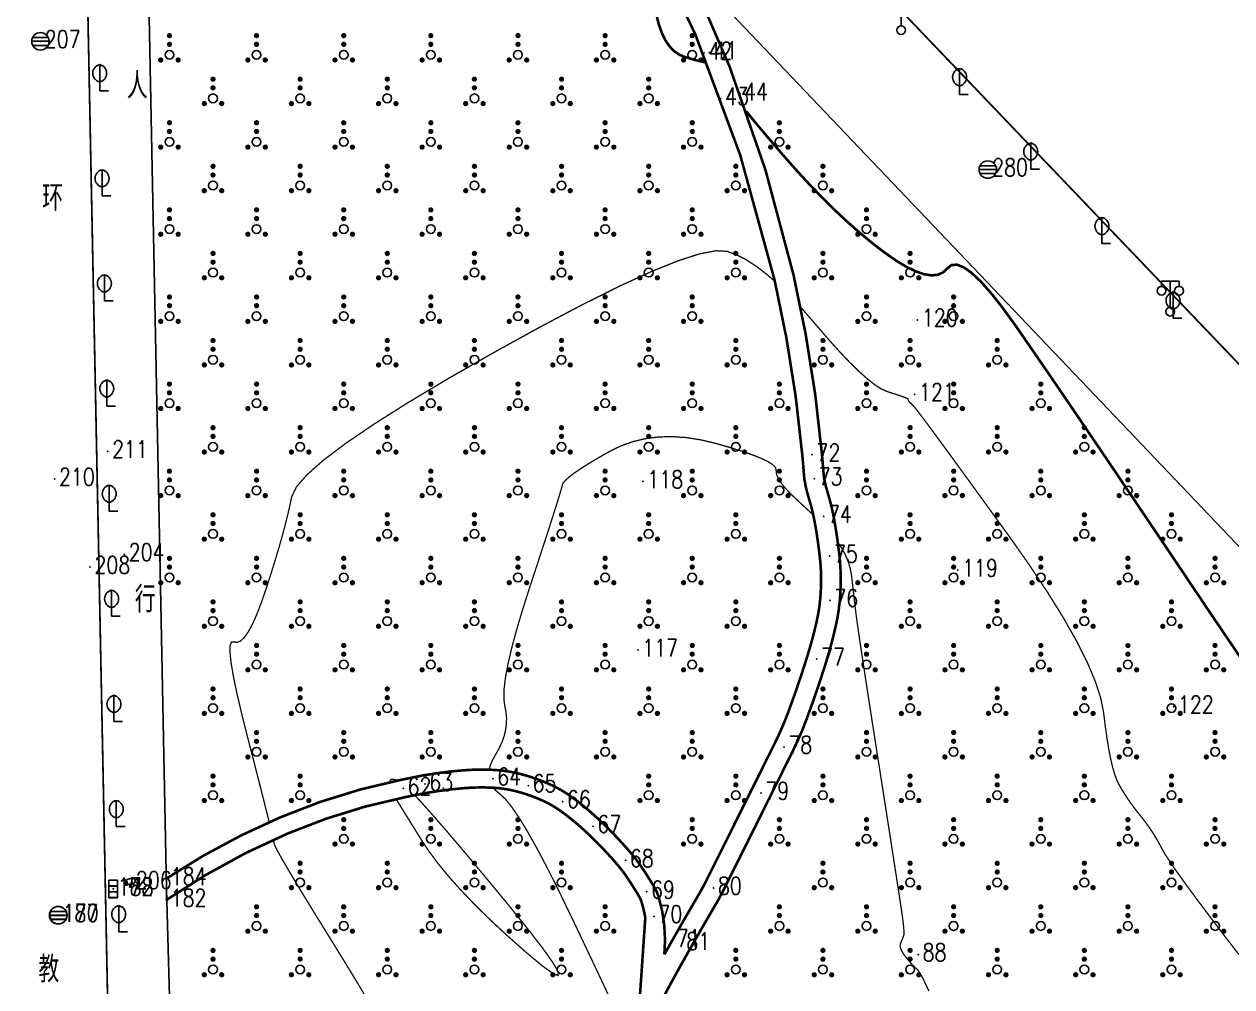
# Model space of a CAD drawing. Extents: x 1196 to 2163, y 619 to 1882.
# Drawn here: x 2022.6 to 2091.9, y 1032.2 to 1087.4 of the extents above; entities that cross this region are included whole.
import ezdxf

# ---------------------------------------------------------------- set-up
doc = ezdxf.new("R2010")
doc.units = 0
doc.header["$LTSCALE"] = 0.5
doc.header["$PDSIZE"] = 0.2
doc.linetypes.add('X3', pattern=[5, 4, -1])
doc.layers.get('0').update_dxf_attribs({"linetype": 'CONTINUOUS'})
for name, color, linetype in [('COMPONENT', 4, 'CONTINUOUS'), ('DGX', 2, 'CONTINUOUS'), ('DLDW', 11, 'CONTINUOUS'), ('DLSS', 4, 'CONTINUOUS'), ('GXYZ', 2, 'CONTINUOUS'), ('ZBTZ', 3, 'CONTINUOUS'), ('ZDH', 1, 'CONTINUOUS')]:
    doc.layers.add(name, color=color, linetype=linetype)
doc.styles.add('HZ', font='rs.shx', dxfattribs={"width": 0.8, "bigfont": 'hztxt.shx'})
doc.linetypes.add('1161', pattern='A,0,[149,AAA.SHX,S=0.15,R=0,X=0,Y=0],-1.6', length=1.6)

# ---------------------------------------------------------------- blocks, each defined once
blk = doc.blocks.new('gcbj0103')
for p, q in [((-1, 0), (1, 0)), ((-0.9, 0.43), (0.9, 0.43)), ((-0.88, -0.47), (0.88, -0.47))]:
    blk.add_line(p, q)
blk.add_circle((0, 0), 1)
blk = doc.blocks.new('gc041')
for p, q in [((-1, 0.5), (1, 0.5)), ((-1, -0.5), (-1, 0.5)), ((-0.33, 0.5), (-0.33, -0.5)), ((0.33, 0.5), (0.33, -0.5)), ((1, 0.5), (1, -0.5)), ((1, -0.5), (-1, -0.5))]:
    blk.add_line(p, q)
blk = doc.blocks.new('gc143')
for p, q in [((0, 0), (0, 3)), ((1, 0), (0, 0))]:
    blk.add_line(p, q)
for centre, start, end in [((0.225, 2), 102.68038, 257.31962), ((-0.225, 2), 282.68038, 77.31962)]:
    blk.add_arc(centre, 1.025, start, end)
blk = doc.blocks.new('gcbj0612')
for p, q in [((-0.75, 0.26), (0.16, 0.53)), ((-0.57, -0.34), (0.34, -0.07))]:
    blk.add_line(p, q)
at = {"flags": 128}
for points in [[(-0.73, 0.26), (-0.77, 0.25), (-0.79, 0.23), (-0.81, 0.19), (-0.83, 0.15), (-0.84, 0.1), (-0.84, 0.05), (-0.84, -0.01), (-0.83, -0.07), (-0.81, -0.12), (-0.79, -0.18), (-0.77, -0.23), (-0.74, -0.27), (-0.7, -0.3), (-0.67, -0.33), (-0.63, -0.34), (-0.6, -0.34), (-0.57, -0.34), (-0.54, -0.32), (-0.51, -0.29), (-0.49, -0.25), (-0.48, -0.2), (-0.47, -0.15), (-0.47, -0.1), (-0.48, -0.04), (-0.49, 0.02), (-0.51, 0.07), (-0.54, 0.13), (-0.56, 0.17), (-0.6, 0.21), (-0.63, 0.24), (-0.67, 0.26), (-0.7, 0.27)], [(-0.71, 0.18), (-0.72, 0.17), (-0.75, 0.12), (-0.75, 0.04), (-0.74, -0.06), (-0.7, -0.15), (-0.66, -0.22), (-0.62, -0.25), (-0.6, -0.26), (-0.59, -0.24), (-0.57, -0.2), (-0.56, -0.12), (-0.58, -0.02), (-0.61, 0.08), (-0.66, 0.14), (-0.7, 0.17)]]:
    blk.add_lwpolyline(points, close=True, dxfattribs=at)
blk.add_lwpolyline([(0.3, -0.08), (0.33, -0.07), (0.36, -0.05), (0.38, -0.02), (0.4, 0.02), (0.41, 0.07), (0.42, 0.12), (0.41, 0.18), (0.41, 0.23), (0.39, 0.29), (0.37, 0.35), (0.35, 0.4), (0.32, 0.44), (0.28, 0.48), (0.25, 0.51), (0.21, 0.52), (0.18, 0.53), (0.15, 0.52)], dxfattribs=at)
at = {"extrusion": (0, 0, -1), "flags": 128}
blk.add_lwpolyline([(-0.4, 0.25), (-0.51, 0.28), (-0.61, 0.29), (-0.69, 0.27), (-0.77, 0.2), (-0.81, 0.09), (-0.82, -0.01), (-0.8, -0.06), (-0.76, -0.08), (-0.7, -0.09), (-0.64, -0.09), (-0.59, -0.07), (-0.57, -0.04), (-0.59, -0.01), (-0.63, 0.02), (-0.69, 0.03), (-0.75, 0.03), (-0.79, 0.02), (-0.84, -0.01), (-0.89, -0.1), (-0.91, -0.19), (-0.9, -0.29), (-0.87, -0.38)], dxfattribs=at)
blk.add_lwpolyline([(-0.09, -0.2), (-0.22, -0.54), (0.05, -0.54)], close=True)
blk = doc.blocks.new('gc097')
for p, q in [((-1, 2.9), (-1, 3.5)), ((-1, 3.5), (1, 3.5)), ((0, 0.5), (0, 3.5)), ((1, 3.5), (1, 2.9))]:
    blk.add_line(p, q)
for centre in [(-1, 2.4), (1, 2.4), (0, 0)]:
    blk.add_circle(centre, 0.5)
blk = doc.blocks.new('gc160')
at = {"const_width": 0.3}
for points in [[(-0.15, 2.2, 1), (0.15, 2.2, 1)], [(-0.15, 1.2, 1), (0.15, 1.2, 1)], [(-1.15, -0.6, 1), (-0.85, -0.6, 1)], [(0.85, -0.6, 1), (1.15, -0.6, 1)]]:
    blk.add_lwpolyline(points, format="xyb", close=True, dxfattribs=at)
blk.add_circle((0, 0), 0.5)

msp = doc.modelspace()

# ---------------------------------------------------------------- linework, layer by layer
at = {"linetype": 'Continuous'}
msp.add_line((2030.792, 1038.389, 15.049), (2030.792, 1037.159, 15.049), dxfattribs=at)
at = {"layer": 'DGX', "color": 3, "linetype": 'Continuous', "const_width": 0.15}
for points in [[(2061.809, 1085.219), (2061.724, 1085.231), (2061.563, 1085.263), (2061.364, 1085.31), (2061.125, 1085.373), (2060.847, 1085.451), (2060.53, 1085.544), (2060.208, 1085.68), (2059.916, 1085.887), (2059.654, 1086.164), (2059.422, 1086.511), (2059.22, 1086.93), (2059.048, 1087.418), (2058.905, 1087.977), (2058.793, 1088.607), (2058.681, 1089.304), (2058.542, 1090.066), (2058.376, 1090.892), (2058.183, 1091.783), (2057.962, 1092.739), (2057.714, 1093.759), (2057.7, 1093.813)], [(2092.886, 1050.396), (2090.803, 1053.467), (2088.811, 1056.435), (2086.984, 1059.151), (2085.322, 1061.617), (2083.824, 1063.832), (2082.49, 1065.795), (2081.321, 1067.508), (2080.317, 1068.969), (2079.477, 1070.18), (2078.753, 1071.18), (2078.097, 1072.009), (2077.51, 1072.668), (2076.991, 1073.156), (2076.54, 1073.473), (2076.158, 1073.62), (2075.844, 1073.597), (2075.598, 1073.403), (2075.356, 1073.172), (2075.055, 1073.04), (2074.695, 1073.007), (2074.276, 1073.071), (2073.798, 1073.234), (2073.26, 1073.496), (2072.664, 1073.855), (2072.008, 1074.313), (2071.318, 1074.843), (2070.62, 1075.419), (2069.913, 1076.04), (2069.197, 1076.706), (2068.473, 1077.418), (2067.741, 1078.176), (2067, 1078.979), (2066.25, 1079.827), (2065.534, 1080.66), (2064.894, 1081.414), (2064.33, 1082.092), (2064.061, 1082.422)]]:
    msp.add_lwpolyline(points, dxfattribs=at)
at = {"layer": 'DGX', "linetype": 'Continuous', "const_width": 0.075}
for points in [[(2065.709, 1072.661), (2065.234, 1073.076), (2064.622, 1073.544), (2064.039, 1073.918), (2063.487, 1074.199), (2062.964, 1074.386), (2062.312, 1074.418), (2061.371, 1074.235), (2060.14, 1073.837), (2058.62, 1073.223), (2056.812, 1072.395), (2054.714, 1071.351), (2052.327, 1070.091), (2049.65, 1068.616), (2047, 1067.102), (2044.69, 1065.722), (2042.72, 1064.478), (2041.091, 1063.369), (2039.802, 1062.396), (2038.854, 1061.558), (2038.247, 1060.855), (2037.979, 1060.288), (2037.872, 1059.767), (2037.741, 1059.205), (2037.589, 1058.601), (2037.415, 1057.956), (2037.218, 1057.269), (2036.999, 1056.54), (2036.758, 1055.77), (2036.495, 1054.958), (2036.227, 1054.182), (2035.97, 1053.522), (2035.725, 1052.976), (2035.492, 1052.546), (2035.27, 1052.23), (2035.059, 1052.029), (2034.861, 1051.943), (2034.674, 1051.972), (2034.527, 1051.962), (2034.45, 1051.761), (2034.442, 1051.367), (2034.504, 1050.782), (2034.635, 1050.005), (2034.836, 1049.036), (2035.107, 1047.875), (2035.446, 1046.523), (2035.798, 1045.16), (2036.104, 1043.968), (2036.363, 1042.947), (2036.577, 1042.097), (2036.694, 1041.625)], [(2092.334, 1034.031), (2091.418, 1035.223), (2090.606, 1036.29), (2089.899, 1037.233), (2089.297, 1038.052), (2088.798, 1038.747), (2088.404, 1039.317), (2088.115, 1039.763), (2087.93, 1040.085), (2087.794, 1040.342), (2087.652, 1040.594), (2087.505, 1040.841), (2087.351, 1041.084), (2087.192, 1041.321), (2087.027, 1041.553), (2086.855, 1041.781), (2086.678, 1042.004), (2086.501, 1042.224), (2086.331, 1042.446), (2086.167, 1042.668), (2086.01, 1042.892), (2085.86, 1043.117), (2085.716, 1043.342), (2085.578, 1043.569), (2085.447, 1043.797), (2085.322, 1044.06), (2085.202, 1044.393), (2085.086, 1044.797), (2084.976, 1045.27), (2084.87, 1045.813), (2084.769, 1046.426), (2084.672, 1047.11), (2084.581, 1047.863), (2084.417, 1048.713), (2084.104, 1049.686), (2083.643, 1050.782), (2083.032, 1052), (2082.273, 1053.342), (2081.364, 1054.807), (2080.306, 1056.395), (2079.1, 1058.105), (2077.894, 1059.771), (2076.84, 1061.224), (2075.938, 1062.465), (2075.186, 1063.492), (2074.586, 1064.307), (2074.137, 1064.909), (2073.84, 1065.298), (2073.694, 1065.475), (2073.628, 1065.541), (2073.569, 1065.601), (2073.518, 1065.653), (2073.476, 1065.699), (2073.441, 1065.737), (2073.414, 1065.769), (2073.395, 1065.793), (2073.384, 1065.811), (2073.377, 1065.825), (2073.371, 1065.838), (2073.366, 1065.852), (2073.362, 1065.864), (2073.358, 1065.877), (2073.356, 1065.889), (2073.354, 1065.901), (2073.353, 1065.913), (2073.334, 1065.93), (2073.278, 1065.957), (2073.185, 1065.994), (2073.054, 1066.042), (2072.887, 1066.1), (2072.682, 1066.168), (2072.44, 1066.247), (2072.162, 1066.336), (2071.836, 1066.479), (2071.454, 1066.722), (2071.016, 1067.065), (2070.522, 1067.507), (2069.972, 1068.048), (2069.365, 1068.689), (2068.702, 1069.429), (2067.983, 1070.269), (2067.251, 1071.111), (2067.177, 1071.19)], [(2049.318, 1044.635), (2049.354, 1044.81), (2049.483, 1045.139), (2049.675, 1045.486), (2049.879, 1045.843), (2050.044, 1046.199), (2050.17, 1046.552), (2050.256, 1046.904), (2050.304, 1047.254), (2050.313, 1047.603), (2050.282, 1047.95), (2050.212, 1048.295), (2050.157, 1048.703), (2050.168, 1049.237), (2050.246, 1049.897), (2050.391, 1050.684), (2050.602, 1051.597), (2050.881, 1052.636), (2051.227, 1053.801), (2051.639, 1055.093), (2052.059, 1056.371), (2052.425, 1057.493), (2052.739, 1058.46), (2052.999, 1059.273), (2053.207, 1059.93), (2053.362, 1060.433), (2053.464, 1060.78), (2053.512, 1060.972), (2053.574, 1061.102), (2053.713, 1061.264), (2053.931, 1061.456), (2054.227, 1061.68), (2054.601, 1061.934), (2055.053, 1062.22), (2055.583, 1062.536), (2056.192, 1062.884), (2056.854, 1063.21), (2057.545, 1063.459), (2058.266, 1063.633), (2059.016, 1063.731), (2059.795, 1063.753), (2060.604, 1063.699), (2061.441, 1063.57), (2062.308, 1063.365), (2063.134, 1063.128), (2063.848, 1062.905), (2064.45, 1062.695), (2064.94, 1062.498), (2065.318, 1062.315), (2065.584, 1062.145), (2065.739, 1061.988), (2065.782, 1061.845), (2065.786, 1061.701), (2065.825, 1061.543), (2065.899, 1061.371), (2066.008, 1061.185), (2066.151, 1060.984), (2066.33, 1060.769), (2066.543, 1060.541), (2066.791, 1060.298), (2067.046, 1060.058), (2067.278, 1059.841), (2067.489, 1059.646), (2067.678, 1059.472), (2067.845, 1059.321), (2067.911, 1059.262)], [(2069.319, 1057.688), (2069.454, 1057.495), (2069.604, 1057.25), (2069.735, 1057.003), (2069.848, 1056.754), (2069.942, 1056.501), (2070.018, 1056.246), (2070.075, 1055.989), (2070.114, 1055.729), (2070.144, 1055.466), (2070.175, 1055.202), (2070.205, 1054.937), (2070.236, 1054.67), (2070.268, 1054.401), (2070.3, 1054.13), (2070.332, 1053.858), (2070.364, 1053.585), (2070.414, 1053.206), (2070.498, 1052.62), (2070.615, 1051.825), (2070.767, 1050.821), (2070.952, 1049.61), (2071.171, 1048.19), (2071.424, 1046.562), (2071.712, 1044.725), (2071.999, 1042.893), (2072.251, 1041.275), (2072.469, 1039.874), (2072.652, 1038.688), (2072.802, 1037.717), (2072.916, 1036.962), (2072.996, 1036.423), (2073.042, 1036.099), (2073.068, 1035.894), (2073.089, 1035.711), (2073.104, 1035.552), (2073.113, 1035.415), (2073.117, 1035.3), (2073.116, 1035.208), (2073.11, 1035.139), (2073.097, 1035.092), (2073.082, 1035.055), (2073.064, 1035.013), (2073.045, 1034.967), (2073.024, 1034.917), (2073.001, 1034.862), (2072.977, 1034.803), (2072.95, 1034.741), (2072.922, 1034.673), (2072.901, 1034.601), (2072.896, 1034.521), (2072.908, 1034.433), (2072.937, 1034.339), (2072.982, 1034.238), (2073.043, 1034.129), (2073.121, 1034.014), (2073.215, 1033.891), (2073.315, 1033.77), (2073.407, 1033.66), (2073.494, 1033.56), (2073.574, 1033.471), (2073.647, 1033.393), (2073.715, 1033.325), (2073.775, 1033.268), (2073.829, 1033.222), (2073.884, 1033.169), (2073.944, 1033.095), (2074.01, 1032.998), (2074.082, 1032.879), (2074.16, 1032.737), (2074.244, 1032.573), (2074.335, 1032.387), (2074.431, 1032.178), (2074.547, 1031.931)], [(2043.625, 1043.921), (2043.63, 1043.991), (2043.66, 1044.049), (2043.715, 1044.082), (2043.795, 1044.09), (2043.899, 1044.073), (2044.028, 1044.031), (2044.066, 1044.015)], [(2045.436, 1040.591), (2045.046, 1041.219), (2044.707, 1041.765), (2044.421, 1042.227), (2044.187, 1042.607), (2044.004, 1042.904), (2043.975, 1042.951)], [(2045.042, 1043.169), (2045.35, 1042.844), (2046.037, 1042.077), (2046.874, 1041.114), (2047.86, 1039.954), (2048.995, 1038.598), (2050.279, 1037.045), (2051.485, 1035.555), (2052.387, 1034.389), (2052.985, 1033.545), (2053.278, 1033.025), (2053.267, 1032.828), (2052.951, 1032.954), (2052.332, 1033.403), (2051.407, 1034.176), (2050.372, 1035.093), (2049.42, 1035.978), (2048.549, 1036.829), (2047.762, 1037.647), (2047.057, 1038.433), (2046.434, 1039.185), (2045.894, 1039.905), (2045.436, 1040.591)], [(2057.077, 1029.692), (2057.064, 1029.725), (2056.906, 1030.083), (2056.657, 1030.628), (2056.318, 1031.359), (2055.887, 1032.278), (2055.366, 1033.383), (2054.754, 1034.675), (2054.051, 1036.155), (2053.331, 1037.642), (2052.67, 1038.958), (2052.067, 1040.102), (2051.521, 1041.075), (2051.034, 1041.876), (2050.604, 1042.506), (2050.232, 1042.964), (2049.919, 1043.251), (2049.666, 1043.462), (2049.55, 1043.603)], [(2036.934, 1040.612), (2036.943, 1040.573), (2036.973, 1040.407), (2037.033, 1040.246), (2037.197, 1039.925), (2037.467, 1039.443), (2037.842, 1038.801), (2038.321, 1037.999), (2038.906, 1037.037), (2039.596, 1035.914), (2040.391, 1034.631), (2041.192, 1033.332), (2041.899, 1032.162), (2042.513, 1031.119)]]:
    msp.add_lwpolyline(points, dxfattribs=at)
at = {"layer": 'DLSS', "linetype": 'Continuous', "const_width": 0.1, "flags": 128}
for points in [[(2156.981, 1000.295), (1965.548, 1200.542)], [(2024.584, 1094.344), (2026.283, 1088.298), (2028.885, 958.174)]]:
    msp.add_lwpolyline(points, dxfattribs=at)
at = {"layer": 'DLSS', "linetype": 'X3', "const_width": 0.15}
for points in [[(2057.96, 1093.54, -0.065855), (2065.688, 1072.755, -0.033678), (2067.287, 1062.66, -0.00283), (2067.389, 1061.453, 0.020932), (2067.414, 1061.243, 0.035432), (2067.656, 1060.226, -0.027074), (2067.953, 1059.062, -0.011188), (2068.13, 1058.048, -0.0095), (2068.29, 1056.838, -0.026146), (2068.362, 1055.66, -0.024824), (2068.31, 1054.412, -0.032514), (2068.116, 1053.179, -0.020015), (2067.574, 1051.15, -0.014182), (2066.46, 1047.892, -0.025835), (2065.724, 1046.195, -0.000143), (2065.023, 1044.785, -0.000163), (2064.406, 1043.546, -0.000182), (2062.153, 1039.029, -0.000879), (2061.686, 1038.098, -0.015693), (2061.422, 1037.612, 0.003006), (2059.883, 1034.944, 0.008102)], [(2060.628, 1090.74, -0.054946), (2066.786, 1073.006, -0.033678), (2068.409, 1062.76, -0.00283), (2068.512, 1061.542, 0.020932), (2068.526, 1061.425, 0.035432), (2068.73, 1060.563, -0.027074), (2069.057, 1059.28, -0.011188), (2069.243, 1058.217, -0.0095), (2069.41, 1056.964, -0.026146), (2069.488, 1055.669, -0.024824), (2069.432, 1054.31, -0.032514), (2069.215, 1052.932, -0.020015), (2068.65, 1050.816, -0.014182), (2067.515, 1047.498, -0.025835), (2066.732, 1045.693, -0.000143), (2066.031, 1044.284, -0.000163), (2065.414, 1043.044, -0.000182), (2063.16, 1038.526, -0.000879), (2062.692, 1037.592, -0.015693), (2062.394, 1037.043, 0.003006), (2060.861, 1034.388, 0.008102), (2058.947, 1030.892, 0.011792)], [(2030.792, 1038.389, -0.045288), (2037.348, 1041.91, -0.050931), (2044.279, 1044.059, -0.000512), (2045.429, 1044.289, -0.005907), (2045.541, 1044.31, -0.023511), (2047.82, 1044.599, -0.031755), (2049.55, 1044.626, -0.035147), (2050.594, 1044.502, -0.031513), (2051.714, 1044.215, -0.030541), (2052.922, 1043.739, -0.039953), (2053.815, 1043.232, -0.021521), (2054.667, 1042.599, -0.017756), (2055.622, 1041.764, -0.014473), (2056.605, 1040.788, -0.014462), (2057.53, 1039.755, -0.026842), (2058.027, 1039.099, -0.014694), (2058.795, 1037.887, -0.060886), (2059.042, 1037.325, -0.097329), (2059.367, 1034.03, -0.030363)]]:
    msp.add_lwpolyline(points, format="xyb", dxfattribs=at)
at = {"layer": 'DLSS', "linetype": 'X3', "const_width": 0.15, "flags": 128}
msp.add_lwpolyline([(2030.821, 1037.177, -0.049304), (2037.748, 1040.97, -0.050931), (2044.481, 1043.057, -0.000512), (2045.629, 1043.287, -0.005907), (2045.717, 1043.303, -0.023511), (2047.901, 1043.58, -0.031755), (2049.502, 1043.605, -0.035147), (2050.403, 1043.498, -0.031513), (2051.398, 1043.243, -0.030541), (2052.49, 1042.812, -0.039953), (2053.241, 1042.386, -0.021521), (2054.022, 1041.805, -0.017756), (2054.923, 1041.019, -0.014473), (2055.863, 1040.084, -0.014462), (2056.749, 1039.095, -0.026842), (2057.18, 1038.526, -0.014694), (2057.916, 1037.365, -0.060886), (2058.063, 1037.03, -0.030363), (2058.274, 1036.137, -0.030363)], format="xyb", dxfattribs=at)
msp.add_lwpolyline([(2058.274, 1036.137), (2057.95, 1031.417)], dxfattribs=at)
at = {"layer": 'DLSS', "linetype": 'X3', "const_width": 0.15, "elevation": 14.97, "flags": 128}
msp.add_lwpolyline([(2059.883, 1034.944), (2059.367, 1034.03)], dxfattribs=at)
at = {"layer": 'ZBTZ', "linetype": '1161', "flags": 128}
msp.add_lwpolyline([(2121.821, 1026.507), (2151.194, 995.675), (2151.424, 993.355), (2151.527, 990.431), (2151.527, 989.009), (2151.38, 988.341), (2150.996, 986.928), (2150.016, 985.07), (2148.287, 982.5), (2146.192, 980.091), (2145.702, 979.784), (2096.331, 944.91), (2043.545, 908.403), (1945.968, 839.941), (1866.414, 784.936), (1843.996, 770.506), (1793.749, 739.613), (1787.354, 736.359), (1781.603, 733.161), (1764.838, 723.953), (1752.604, 717.55), (1721.548, 702.099), (1708.189, 695.666), (1705.968, 707.374), (1715.254, 709.135), (1713.327, 719.292), (1713.392, 719.887), (1741.417, 727.61), (1760.938, 734.886), (1799.048, 751.941), (1804.235, 754.505), (1825.475, 766.531), (1841.906, 776.797), (1864.563, 793.153), (1992.85, 882.756), (2000.005, 888.797), (2003.78, 892.557), (2012.651, 902.658), (2015.541, 906.339), (2020.91, 915.004), (2025.381, 925.024), (2030.022, 940.676), (2031.48, 947.697), (2032.666, 959.123), (2038.74, 959.046), (2038.789, 969.113), (2032.715, 969.19), (2030.804, 1037.782), (2029.784, 1088.816), (2027.963, 1095.294), (2025.312, 1099.929), (2022.408, 1105.058), (2019.025, 1109.612), (2017.022, 1111.917), (2001.137, 1128.319), (1942.65, 1190.714), (1941.547, 1191.886), (1941.019, 1193.1), (1940.907, 1193.976), (1940.931, 1194.876), (1941.083, 1195.878), (1941.439, 1197.02), (1942.053, 1198.131), (1942.56, 1198.768), (1943.296, 1199.492), (1944.461, 1200.393), (1945.459, 1200.713), (1947.057, 1201.057), (1949.303, 1201.034), (1953.928, 1200.94), (1955.831, 1200.742), (2121.117, 1027.246)], close=True, dxfattribs=at)
at = {"layer": 'ZDH', "linetype": 'Continuous'}
for p in [(2023.564, 1086.439, 15.41), (2023.564, 1086.439, 15.41), (2023.564, 1086.439, 15.41), (2061.646, 1085.772, 14.964), (2061.949, 1085.791, 14.975), (2063.7, 1083.426, 14.917), (2062.599, 1083.157, 15.113), (2077.929, 1079.08, 14.744), (2077.929, 1079.08, 14.744), (2073.893, 1070.453, 15.069), (2073.733, 1066.185, 15.468), (2027.429, 1062.901, 15.141), (2027.429, 1062.901, 15.141), (2027.429, 1062.901, 15.141), (2067.848, 1062.71, 15.961), (2024.378, 1061.318, 15.183), (2024.378, 1061.318, 15.183), (2024.378, 1061.318, 15.183), (2058.141, 1061.176, 16.149), (2067.97, 1061.334, 15.956), (2068.505, 1059.171, 15.99), (2028.378, 1056.994, 15.209), (2028.378, 1056.994, 15.209), (2028.378, 1056.994, 15.209), (2068.85, 1056.901, 16.038), (2026.415, 1056.265, 15.083), (2026.415, 1056.265, 15.083), (2026.415, 1056.265, 15.083), (2076.204, 1056.091, 15.794), (2068.871, 1054.361, 16.047), (2057.85, 1051.502, 16.112), (2068.112, 1050.983, 16.086), (2088.589, 1048.255, 15.34), (2066.228, 1045.944, 16.16), (2045.629, 1043.806, 15.924), (2049.526, 1044.115, 16.018), (2051.556, 1043.728, 16.024), (2044.38, 1043.557, 16.045), (2064.91, 1043.295, 16.163), (2053.528, 1042.808, 16.046), (2055.272, 1041.391, 16.059), (2057.139, 1039.425, 16.11), (2028.789, 1038.169, 15.037), (2028.789, 1038.169, 15.037), (2028.789, 1038.169, 15.037), (2030.792, 1038.389, 15.049), (2030.792, 1038.389, 15.049), (2030.792, 1038.389, 15.049), (2027.742, 1037.799, 14.862), (2027.742, 1037.799, 14.862), (2027.742, 1037.799, 14.862), (2027.745, 1037.786, 14.861), (2027.745, 1037.786, 14.861), (2027.745, 1037.786, 14.861), (2058.355, 1037.626, 16.119), (2062.189, 1037.845, 16.169), (2030.787, 1037.159, 15.041), (2030.787, 1037.159, 15.041), (2030.787, 1037.159, 15.041), (2024.582, 1036.277, 14.914), (2024.582, 1036.277, 14.914), (2024.582, 1036.277, 14.914), (2024.599, 1036.285, 14.927), (2024.599, 1036.285, 14.927), (2024.599, 1036.285, 14.927), (2058.777, 1036.224, 16.101), (2059.819, 1034.842, 16.093), (2060.372, 1034.666, 16.143), (2073.936, 1034.029, 15.982)]:
    msp.add_point(p, dxfattribs=at)

# ---------------------------------------------------------------- block references
at = {"layer": 'COMPONENT', "linetype": 'Continuous', "xscale": 0.5, "yscale": 0.5}
for name, p in [('gcbj0103', (2023.564, 1086.439, 15.427)), ('gcbj0103', (2077.929, 1079.08, 14.744)), ('gcbj0612', (2028.789, 1038.169, 15.037)), ('gcbj0103', (2024.582, 1036.277, 15.427)), ('gcbj0103', (2024.599, 1036.285, 15.427))]:
    msp.add_blockref(name, p, dxfattribs=at)
at = {"layer": 'DLDW', "linetype": 'Continuous', "xscale": 0.5, "yscale": 0.5}
for p in [(2072.953, 1087.084, 16.092), (2088.4, 1070.924, 16.092)]:
    msp.add_blockref('gc097', p, dxfattribs=at)
at = {"layer": 'GXYZ', "linetype": 'Continuous', "xscale": 0.5, "yscale": 0.5, "zscale": 0.5, "rotation": 90}
for p in [(2027.742, 1037.799, 14.862), (2027.745, 1037.786, 14.861)]:
    msp.add_blockref('gc041', p, dxfattribs=at)
at = {"layer": 'ZBTZ', "linetype": 'Continuous', "xscale": 0.5, "yscale": 0.5}
for name, p in [('gc160', (2030.968, 1085.666)), ('gc160', (2035.968, 1085.666)), ('gc160', (2040.968, 1085.666)), ('gc160', (2045.968, 1085.666)), ('gc160', (2050.968, 1085.666)), ('gc160', (2055.968, 1085.666)), ('gc160', (2060.968, 1085.666)), ('gc143', (2026.965, 1083.606, 14.351)), ('gc143', (2076.307, 1083.383, 13.106)), ('gc160', (2033.468, 1083.166)), ('gc160', (2038.468, 1083.166)), ('gc160', (2043.468, 1083.166)), ('gc160', (2048.468, 1083.166)), ('gc160', (2053.468, 1083.166)), ('gc160', (2058.468, 1083.166)), ('gc160', (2030.968, 1080.666)), ('gc160', (2035.968, 1080.666)), ('gc160', (2040.968, 1080.666)), ('gc160', (2045.968, 1080.666)), ('gc160', (2050.968, 1080.666)), ('gc160', (2055.968, 1080.666)), ('gc160', (2060.968, 1080.666)), ('gc160', (2065.968, 1080.666)), ('gc143', (2080.392, 1079.107, 13.106)), ('gc143', (2027.101, 1077.572, 14.351)), ('gc160', (2033.468, 1078.166)), ('gc160', (2038.468, 1078.166)), ('gc160', (2043.468, 1078.166)), ('gc160', (2048.468, 1078.166)), ('gc160', (2053.468, 1078.166)), ('gc160', (2058.468, 1078.166)), ('gc160', (2063.468, 1078.166)), ('gc160', (2068.468, 1078.166)), ('gc160', (2030.968, 1075.666)), ('gc160', (2035.968, 1075.666)), ('gc160', (2040.968, 1075.666)), ('gc160', (2045.968, 1075.666)), ('gc160', (2050.968, 1075.666)), ('gc160', (2055.968, 1075.666)), ('gc160', (2060.968, 1075.666)), ('gc160', (2070.968, 1075.666)), ('gc143', (2084.477, 1074.832, 13.106)), ('gc160', (2033.468, 1073.166)), ('gc160', (2038.468, 1073.166)), ('gc160', (2043.468, 1073.166)), ('gc160', (2048.468, 1073.166)), ('gc160', (2053.468, 1073.166)), ('gc160', (2058.468, 1073.166)), ('gc160', (2063.468, 1073.166)), ('gc160', (2068.468, 1073.166)), ('gc160', (2073.468, 1073.166)), ('gc143', (2027.238, 1071.539, 14.351)), ('gc160', (2030.968, 1070.666)), ('gc160', (2035.968, 1070.666)), ('gc160', (2040.968, 1070.666)), ('gc160', (2045.968, 1070.666)), ('gc160', (2050.968, 1070.666)), ('gc160', (2055.968, 1070.666)), ('gc160', (2060.968, 1070.666)), ('gc160', (2070.968, 1070.666)), ('gc160', (2075.968, 1070.666)), ('gc143', (2088.561, 1070.557, 13.106)), ('gc160', (2033.468, 1068.166)), ('gc160', (2038.468, 1068.166)), ('gc160', (2043.468, 1068.166)), ('gc160', (2048.468, 1068.166)), ('gc160', (2053.468, 1068.166)), ('gc160', (2058.468, 1068.166)), ('gc160', (2063.468, 1068.166)), ('gc160', (2068.468, 1068.166)), ('gc160', (2073.468, 1068.166)), ('gc160', (2078.468, 1068.166)), ('gc143', (2027.374, 1065.505, 14.351)), ('gc160', (2030.968, 1065.666)), ('gc160', (2035.968, 1065.666)), ('gc160', (2040.968, 1065.666)), ('gc160', (2045.968, 1065.666)), ('gc160', (2050.968, 1065.666)), ('gc160', (2055.968, 1065.666)), ('gc160', (2060.968, 1065.666)), ('gc160', (2065.968, 1065.666)), ('gc160', (2070.968, 1065.666)), ('gc160', (2075.968, 1065.666)), ('gc160', (2080.968, 1065.666)), ('gc160', (2033.468, 1063.166)), ('gc160', (2038.468, 1063.166)), ('gc160', (2043.468, 1063.166)), ('gc160', (2048.468, 1063.166)), ('gc160', (2053.468, 1063.166)), ('gc160', (2058.468, 1063.166)), ('gc160', (2063.468, 1063.166)), ('gc160', (2073.468, 1063.166)), ('gc160', (2078.468, 1063.166)), ('gc160', (2083.468, 1063.166)), ('gc160', (2030.968, 1060.666)), ('gc160', (2035.968, 1060.666)), ('gc160', (2040.968, 1060.666)), ('gc160', (2045.968, 1060.666)), ('gc160', (2050.968, 1060.666)), ('gc160', (2055.968, 1060.666)), ('gc160', (2060.968, 1060.666)), ('gc160', (2065.968, 1060.666)), ('gc160', (2070.968, 1060.666)), ('gc160', (2075.968, 1060.666)), ('gc160', (2080.968, 1060.666)), ('gc160', (2085.968, 1060.666)), ('gc143', (2027.51, 1059.472, 14.351)), ('gc160', (2033.468, 1058.166)), ('gc160', (2038.468, 1058.166)), ('gc160', (2043.468, 1058.166)), ('gc160', (2048.468, 1058.166)), ('gc160', (2053.468, 1058.166)), ('gc160', (2058.468, 1058.166)), ('gc160', (2063.468, 1058.166)), ('gc160', (2073.468, 1058.166)), ('gc160', (2078.468, 1058.166)), ('gc160', (2083.468, 1058.166)), ('gc160', (2088.468, 1058.166)), ('gc160', (2030.968, 1055.666)), ('gc160', (2035.968, 1055.666)), ('gc160', (2040.968, 1055.666)), ('gc160', (2045.968, 1055.666)), ('gc160', (2050.968, 1055.666)), ('gc160', (2055.968, 1055.666)), ('gc160', (2060.968, 1055.666)), ('gc160', (2065.968, 1055.666)), ('gc160', (2070.968, 1055.666)), ('gc160', (2075.968, 1055.666)), ('gc160', (2080.968, 1055.666)), ('gc160', (2085.968, 1055.666)), ('gc160', (2090.968, 1055.666)), ('gc143', (2027.646, 1053.438, 14.351)), ('gc160', (2033.468, 1053.166)), ('gc160', (2038.468, 1053.166)), ('gc160', (2043.468, 1053.166)), ('gc160', (2048.468, 1053.166)), ('gc160', (2053.468, 1053.166)), ('gc160', (2058.468, 1053.166)), ('gc160', (2063.468, 1053.166)), ('gc160', (2073.468, 1053.166)), ('gc160', (2078.468, 1053.166)), ('gc160', (2083.468, 1053.166)), ('gc160', (2088.468, 1053.166)), ('gc160', (2035.968, 1050.666)), ('gc160', (2040.968, 1050.666)), ('gc160', (2045.968, 1050.666)), ('gc160', (2050.968, 1050.666)), ('gc160', (2055.968, 1050.666)), ('gc160', (2060.968, 1050.666)), ('gc160', (2065.968, 1050.666)), ('gc160', (2070.968, 1050.666)), ('gc160', (2075.968, 1050.666)), ('gc160', (2080.968, 1050.666)), ('gc160', (2085.968, 1050.666)), ('gc160', (2090.968, 1050.666)), ('gc160', (2033.468, 1048.166)), ('gc160', (2038.468, 1048.166)), ('gc160', (2043.468, 1048.166)), ('gc160', (2048.468, 1048.166)), ('gc160', (2053.468, 1048.166)), ('gc160', (2058.468, 1048.166)), ('gc160', (2063.468, 1048.166)), ('gc160', (2068.468, 1048.166)), ('gc160', (2073.468, 1048.166)), ('gc160', (2078.468, 1048.166)), ('gc160', (2083.468, 1048.166)), ('gc160', (2088.468, 1048.166)), ('gc143', (2027.782, 1047.405, 14.351)), ('gc160', (2035.968, 1045.666)), ('gc160', (2040.968, 1045.666)), ('gc160', (2045.968, 1045.666)), ('gc160', (2050.968, 1045.666)), ('gc160', (2055.968, 1045.666)), ('gc160', (2060.968, 1045.666)), ('gc160', (2070.968, 1045.666)), ('gc160', (2075.968, 1045.666)), ('gc160', (2080.968, 1045.666)), ('gc160', (2085.968, 1045.666)), ('gc160', (2090.968, 1045.666)), ('gc160', (2033.468, 1043.166)), ('gc160', (2038.468, 1043.166)), ('gc160', (2058.468, 1043.166)), ('gc160', (2063.468, 1043.166)), ('gc160', (2068.468, 1043.166)), ('gc160', (2073.468, 1043.166)), ('gc160', (2078.468, 1043.166)), ('gc160', (2083.468, 1043.166)), ('gc160', (2088.468, 1043.166)), ('gc143', (2027.919, 1041.371, 14.351)), ('gc160', (2040.968, 1040.666)), ('gc160', (2045.968, 1040.666)), ('gc160', (2050.968, 1040.666)), ('gc160', (2060.968, 1040.666)), ('gc160', (2065.968, 1040.666)), ('gc160', (2070.968, 1040.666)), ('gc160', (2075.968, 1040.666)), ('gc160', (2080.968, 1040.666)), ('gc160', (2085.968, 1040.666)), ('gc160', (2090.968, 1040.666)), ('gc160', (2038.468, 1038.166)), ('gc160', (2043.468, 1038.166)), ('gc160', (2048.468, 1038.166)), ('gc160', (2053.468, 1038.166)), ('gc160', (2068.468, 1038.166)), ('gc160', (2073.468, 1038.166)), ('gc160', (2078.468, 1038.166)), ('gc160', (2083.468, 1038.166)), ('gc160', (2088.468, 1038.166)), ('gc143', (2028.055, 1035.338, 14.351)), ('gc160', (2035.968, 1035.666)), ('gc160', (2040.968, 1035.666)), ('gc160', (2045.968, 1035.666)), ('gc160', (2050.968, 1035.666)), ('gc160', (2055.968, 1035.666)), ('gc160', (2065.968, 1035.666)), ('gc160', (2070.968, 1035.666)), ('gc160', (2075.968, 1035.666)), ('gc160', (2080.968, 1035.666)), ('gc160', (2085.968, 1035.666)), ('gc160', (2090.968, 1035.666)), ('gc160', (2033.468, 1033.166)), ('gc160', (2038.468, 1033.166)), ('gc160', (2043.468, 1033.166)), ('gc160', (2048.468, 1033.166)), ('gc160', (2053.468, 1033.166)), ('gc160', (2063.468, 1033.166)), ('gc160', (2068.468, 1033.166)), ('gc160', (2073.468, 1033.166)), ('gc160', (2078.468, 1033.166)), ('gc160', (2083.468, 1033.166)), ('gc160', (2088.468, 1033.166))]:
    msp.add_blockref(name, p, dxfattribs=at)

# ---------------------------------------------------------------- texts
at = {"layer": 'DLSS', "linetype": 'Continuous', "style": 'HZ', "width": 0.8}
for s, p in [('人', (2028.521, 1083.144)), ('环', (2023.663, 1076.698)), ('行', (2028.981, 1053.661)), ('教', (2023.446, 1032.428))]:
    msp.add_text(s, height=1.5, dxfattribs=at).set_placement(p)
at = {"layer": 'ZDH', "linetype": 'Continuous', "style": 'HZ', "width": 0.8}
for s, p in [('207', (2023.814, 1086.064, 15.41)), ('207', (2023.814, 1086.064, 15.41)), ('207', (2023.814, 1086.064, 15.41)), ('42', (2061.896, 1085.397, 14.964)), ('41', (2062.199, 1085.416, 14.975)), ('44', (2063.95, 1083.051, 14.917)), ('43', (2062.849, 1082.782, 15.113)), ('280', (2078.179, 1078.705, 14.744)), ('280', (2078.179, 1078.705, 14.744)), ('120', (2074.143, 1070.078, 15.069)), ('121', (2073.983, 1065.81, 15.468)), ('211', (2027.679, 1062.526, 15.141)), ('211', (2027.679, 1062.526, 15.141)), ('211', (2027.679, 1062.526, 15.141)), ('72', (2068.098, 1062.335, 15.961)), ('210', (2024.628, 1060.943, 15.183)), ('210', (2024.628, 1060.943, 15.183)), ('210', (2024.628, 1060.943, 15.183)), ('118', (2058.391, 1060.801, 16.149)), ('73', (2068.22, 1060.959, 15.956)), ('74', (2068.755, 1058.796, 15.99)), ('204', (2028.628, 1056.619, 15.209)), ('204', (2028.628, 1056.619, 15.209)), ('204', (2028.628, 1056.619, 15.209)), ('208', (2026.665, 1055.89, 15.083)), ('208', (2026.665, 1055.89, 15.083)), ('208', (2026.665, 1055.89, 15.083)), ('75', (2069.1, 1056.526, 16.038)), ('119', (2076.454, 1055.716, 15.794)), ('76', (2069.121, 1053.986, 16.047)), ('117', (2058.1, 1051.127, 16.112)), ('77', (2068.362, 1050.608, 16.086)), ('122', (2088.839, 1047.88, 15.34)), ('78', (2066.478, 1045.569, 16.16)), ('63', (2045.879, 1043.431, 15.924)), ('64', (2049.776, 1043.74, 16.018)), ('62', (2044.63, 1043.182, 16.045)), ('65', (2051.806, 1043.353, 16.024)), ('79', (2065.16, 1042.92, 16.163)), ('66', (2053.778, 1042.433, 16.046)), ('67', (2055.522, 1041.016, 16.059)), ('68', (2057.389, 1039.05, 16.11)), ('184', (2031.042, 1038.014, 15.049)), ('184', (2031.042, 1038.014, 15.049)), ('184', (2031.042, 1038.014, 15.049)), ('172', (2027.992, 1037.424, 14.862)), ('172', (2027.992, 1037.424, 14.862)), ('172', (2027.992, 1037.424, 14.862)), ('188', (2027.995, 1037.411, 14.861)), ('188', (2027.995, 1037.411, 14.861)), ('188', (2027.995, 1037.411, 14.861)), ('206', (2029.039, 1037.794, 15.037)), ('206', (2029.039, 1037.794, 15.037)), ('206', (2029.039, 1037.794, 15.037)), ('69', (2058.605, 1037.251, 16.119)), ('80', (2062.439, 1037.47, 16.169)), ('182', (2031.037, 1036.784, 15.041)), ('182', (2031.037, 1036.784, 15.041)), ('182', (2031.037, 1036.784, 15.041)), ('187', (2024.832, 1035.902, 14.914)), ('187', (2024.832, 1035.902, 14.914)), ('187', (2024.832, 1035.902, 14.914)), ('170', (2024.849, 1035.91, 14.927)), ('170', (2024.849, 1035.91, 14.927)), ('170', (2024.849, 1035.91, 14.927)), ('70', (2059.027, 1035.849, 16.101)), ('71', (2060.069, 1034.467, 16.093)), ('81', (2060.622, 1034.291, 16.143)), ('88', (2074.186, 1033.654, 15.982))]:
    msp.add_text(s, height=1, dxfattribs=at).set_placement(p)

doc.saveas('drawing.dxf')
